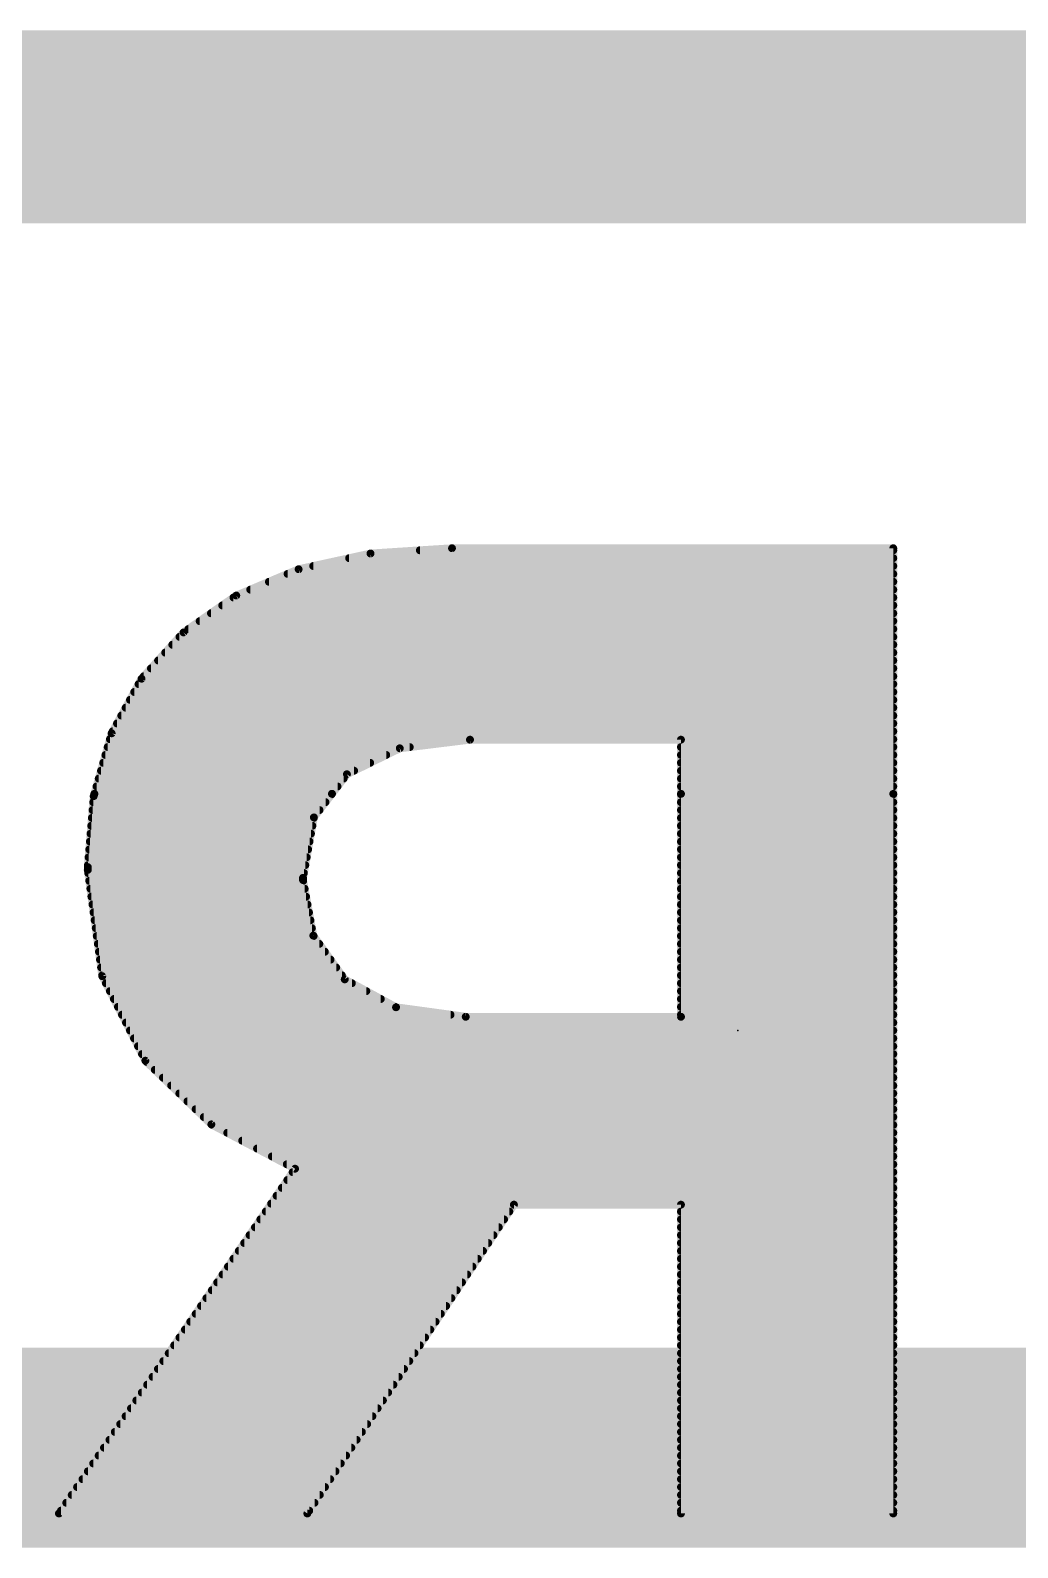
# Model space of a CAD drawing. Extents: x -15.2 to 71.4, y -14.5 to 36.9.
# Drawn here: x 25.771 to 27.025, y 19.663 to 21.59 of the extents above; entities that cross this region are included whole.
import ezdxf

# ---------------------------------------------------------------- set-up
doc = ezdxf.new("R2010")
doc.units = 0
for name, color, linetype in [('21', 41, 'CONTINUOUS'), ('22', 40, 'CONTINUOUS'), ('24', 53, 'CONTINUOUS')]:
    doc.layers.add(name, color=color, linetype=linetype)

msp = doc.modelspace()

# ---------------------------------------------------------------- linework, layer by layer
at = {"layer": '21', "const_width": 0.254}
msp.add_lwpolyline([(27.305, 19.79), (24.94, 19.79)], dxfattribs=at)
at = {"layer": '22', "const_width": 0.01}
for points in [[(24.1408, 21.5855), (31.242, 21.5855)], [(22.098, 21.58), (31.242, 21.58)], [(22.098, 21.57), (31.242, 21.57)], [(22.098, 21.56), (31.242, 21.56)], [(22.098, 21.55), (31.242, 21.55)], [(22.098, 21.54), (31.242, 21.54)], [(22.098, 21.53), (31.242, 21.53)], [(22.098, 21.52), (31.242, 21.52)], [(22.098, 21.51), (31.242, 21.51)], [(22.098, 21.5), (31.242, 21.5)], [(22.098, 21.49), (31.242, 21.49)], [(22.098, 21.48), (31.242, 21.48)], [(22.098, 21.47), (31.242, 21.47)], [(22.098, 21.46), (31.242, 21.46)], [(22.098, 21.45), (31.242, 21.45)], [(22.098, 21.44), (31.242, 21.44)], [(22.098, 21.43), (31.242, 21.43)], [(22.098, 21.42), (31.242, 21.42)], [(22.098, 21.41), (31.242, 21.41)], [(22.098, 21.4), (31.242, 21.4)], [(22.098, 21.39), (31.242, 21.39)], [(22.098, 21.38), (31.242, 21.38)], [(22.098, 21.37), (31.242, 21.37)], [(22.098, 21.36), (31.242, 21.36)], [(31.007, 21.3505), (24.1408, 21.3505)], [(26.2035, 20.9259), (26.307, 20.9326)], [(26.2661, 20.93), (26.8675, 20.93)], [(26.307, 20.9326), (26.8675, 20.9326)], [(26.8675, 20.9326), (26.8675, 20.6206)], [(26.1121, 20.9059), (26.2035, 20.9259)], [(26.1307, 20.91), (26.8675, 20.91)], [(26.1763, 20.92), (26.8675, 20.92)], [(26.033, 20.8725), (26.1121, 20.9059)], [(26.0744, 20.89), (26.8675, 20.89)], [(26.0981, 20.9), (26.8675, 20.9)], [(25.9659, 20.8257), (26.033, 20.8725)], [(26.0294, 20.87), (26.8675, 20.87)], [(26.0507, 20.88), (26.8675, 20.88)], [(26.0151, 20.86), (26.8675, 20.86)], [(25.9864, 20.84), (26.8675, 20.84)], [(26.0008, 20.85), (26.8675, 20.85)], [(25.9126, 20.7668), (25.9659, 20.8257)], [(25.9608, 20.82), (26.8675, 20.82)], [(25.9721, 20.83), (26.8675, 20.83)], [(25.9426, 20.8), (26.8675, 20.8)], [(25.9517, 20.81), (26.8675, 20.81)], [(25.9245, 20.78), (26.8675, 20.78)], [(25.9336, 20.79), (26.8675, 20.79)], [(25.8746, 20.6975), (25.9126, 20.7668)], [(25.9088, 20.76), (26.8675, 20.76)], [(25.9154, 20.77), (26.8675, 20.77)], [(25.8979, 20.74), (26.8675, 20.74)], [(25.9033, 20.75), (26.8675, 20.75)], [(25.8869, 20.72), (26.8675, 20.72)], [(25.8924, 20.73), (26.8675, 20.73)], [(25.8527, 20.6206), (25.8746, 20.6975)], [(25.8759, 20.7), (26.8675, 20.7)], [(25.8814, 20.71), (26.8675, 20.71)], [(25.8696, 20.68), (26.2533, 20.68)], [(25.8724, 20.69), (26.8675, 20.69)], [(26.2406, 20.6784), (26.1735, 20.6455)], [(26.3298, 20.6894), (26.2406, 20.6784)], [(26.5978, 20.6894), (26.3298, 20.6894)], [(26.5978, 20.6206), (26.5978, 20.6894)], [(26.5978, 20.68), (26.8675, 20.68)], [(25.8639, 20.66), (26.203, 20.66)], [(25.8667, 20.67), (26.2234, 20.67)], [(26.5978, 20.67), (26.8675, 20.67)], [(26.5978, 20.66), (26.8675, 20.66)], [(25.8582, 20.64), (26.1693, 20.64)], [(25.8611, 20.65), (26.1826, 20.65)], [(26.1735, 20.6455), (26.1545, 20.6206)], [(26.5978, 20.65), (26.8675, 20.65)], [(26.5978, 20.64), (26.8675, 20.64)], [(25.8518, 20.6177), (25.8527, 20.6206)], [(25.8525, 20.62), (26.154, 20.62)], [(25.8527, 20.6206), (26.1545, 20.6206)], [(26.1545, 20.6206), (25.8527, 20.6206)], [(25.8554, 20.63), (26.1616, 20.63)], [(26.1545, 20.6206), (26.1315, 20.5907)], [(26.5978, 20.63), (26.8675, 20.63)], [(26.5978, 20.3374), (26.5978, 20.6206)], [(26.5978, 20.6206), (26.8675, 20.6206)], [(26.8675, 20.6206), (26.5978, 20.6206)], [(26.5978, 20.62), (26.8675, 20.62)], [(26.8675, 20.6206), (26.8675, 19.7064)], [(25.8443, 20.5276), (25.8518, 20.6177)], [(25.8503, 20.6), (26.1387, 20.6)], [(25.8512, 20.61), (26.1463, 20.61)], [(26.5978, 20.61), (26.8675, 20.61)], [(26.5978, 20.6), (26.8675, 20.6)], [(25.8495, 20.59), (26.1314, 20.59)], [(26.1315, 20.5907), (26.1177, 20.5139)], [(26.5978, 20.59), (26.8675, 20.59)], [(25.8478, 20.57), (26.1278, 20.57)], [(25.8487, 20.58), (26.1296, 20.58)], [(26.5978, 20.58), (26.8675, 20.58)], [(26.5978, 20.57), (26.8675, 20.57)], [(25.8462, 20.55), (26.1242, 20.55)], [(25.847, 20.56), (26.126, 20.56)], [(26.5978, 20.56), (26.8675, 20.56)], [(26.5978, 20.55), (26.8675, 20.55)], [(25.8443, 20.5239), (25.8443, 20.5276)], [(25.8627, 20.389), (25.8443, 20.5239)], [(25.8445, 20.53), (26.1206, 20.53)], [(25.8453, 20.54), (26.1224, 20.54)], [(26.5978, 20.54), (26.8675, 20.54)], [(26.5978, 20.53), (26.8675, 20.53)], [(25.8448, 20.52), (26.1188, 20.52)], [(25.8462, 20.51), (26.1179, 20.51)], [(26.1177, 20.5139), (26.1177, 20.5111)], [(26.1177, 20.5111), (26.1308, 20.4405)], [(26.5978, 20.52), (26.8675, 20.52)], [(26.5978, 20.51), (26.8675, 20.51)], [(25.8476, 20.5), (26.1198, 20.5)], [(25.8489, 20.49), (26.1216, 20.49)], [(26.5978, 20.5), (26.8675, 20.5)], [(26.5978, 20.49), (26.8675, 20.49)], [(25.8503, 20.48), (26.1235, 20.48)], [(25.8516, 20.47), (26.1253, 20.47)], [(26.5978, 20.48), (26.8675, 20.48)], [(26.5978, 20.47), (26.8675, 20.47)], [(25.853, 20.46), (26.1272, 20.46)], [(25.8544, 20.45), (26.129, 20.45)], [(26.5978, 20.46), (26.8675, 20.46)], [(26.5978, 20.45), (26.8675, 20.45)], [(25.8557, 20.44), (26.1312, 20.44)], [(25.8571, 20.43), (26.1384, 20.43)], [(26.1308, 20.4405), (26.1707, 20.3849)], [(26.5978, 20.44), (26.8675, 20.44)], [(26.5978, 20.43), (26.8675, 20.43)], [(25.8585, 20.42), (26.1455, 20.42)], [(25.8598, 20.41), (26.1527, 20.41)], [(26.5978, 20.42), (26.8675, 20.42)], [(26.5978, 20.41), (26.8675, 20.41)], [(25.8612, 20.4), (26.1599, 20.4)], [(25.8626, 20.39), (26.1671, 20.39)], [(25.9175, 20.2816), (25.8627, 20.389)], [(26.5978, 20.4), (26.8675, 20.4)], [(26.5978, 20.39), (26.8675, 20.39)], [(25.8673, 20.38), (26.1798, 20.38)], [(25.8724, 20.37), (26.1981, 20.37)], [(26.1707, 20.3849), (26.2359, 20.3495)], [(26.5978, 20.38), (26.8675, 20.38)], [(26.5978, 20.37), (26.8675, 20.37)], [(25.8775, 20.36), (26.2165, 20.36)], [(25.8826, 20.35), (26.2349, 20.35)], [(26.2359, 20.3495), (26.3244, 20.3374)], [(26.5978, 20.36), (26.8675, 20.36)], [(26.5978, 20.35), (26.8675, 20.35)], [(25.8877, 20.34), (26.3051, 20.34)], [(26.3244, 20.3374), (26.5978, 20.3374)], [(26.5978, 20.34), (26.8675, 20.34)], [(25.8928, 20.33), (26.8675, 20.33)], [(25.8979, 20.32), (26.8675, 20.32)], [(25.903, 20.31), (26.8675, 20.31)], [(25.9081, 20.3), (26.8675, 20.3)], [(25.9132, 20.29), (26.8675, 20.29)], [(26.0013, 20.2007), (25.9175, 20.2816)], [(25.9191, 20.28), (26.8675, 20.28)], [(25.9295, 20.27), (26.8675, 20.27)], [(25.9398, 20.26), (26.8675, 20.26)], [(25.9502, 20.25), (26.8675, 20.25)], [(25.9606, 20.24), (26.8675, 20.24)], [(25.9709, 20.23), (26.8675, 20.23)], [(25.9813, 20.22), (26.8675, 20.22)], [(25.9917, 20.21), (26.8675, 20.21)], [(26.1076, 20.1444), (26.0013, 20.2007)], [(26.0026, 20.2), (26.8675, 20.2)], [(26.0215, 20.19), (26.8675, 20.19)], [(26.0404, 20.18), (26.8675, 20.18)], [(26.0593, 20.17), (26.8675, 20.17)], [(26.0782, 20.16), (26.8675, 20.16)], [(25.8077, 19.7064), (26.1076, 20.1444)], [(26.0971, 20.15), (26.8675, 20.15)], [(26.1046, 20.14), (26.8675, 20.14)], [(26.0909, 20.12), (26.8675, 20.12)], [(26.0978, 20.13), (26.8675, 20.13)], [(26.0772, 20.1), (26.8675, 20.1)], [(26.0841, 20.11), (26.8675, 20.11)], [(26.0635, 20.08), (26.3731, 20.08)], [(26.0704, 20.09), (26.3798, 20.09)], [(26.3856, 20.0987), (26.1232, 19.7064)], [(26.5978, 20.0987), (26.3856, 20.0987)], [(26.5978, 19.7064), (26.5978, 20.0987)], [(26.5978, 20.09), (26.8675, 20.09)], [(26.5978, 20.08), (26.8675, 20.08)], [(26.0567, 20.07), (26.3664, 20.07)], [(26.5978, 20.07), (26.8675, 20.07)], [(26.043, 20.05), (26.353, 20.05)], [(26.0498, 20.06), (26.3597, 20.06)], [(26.5978, 20.06), (26.8675, 20.06)], [(26.5978, 20.05), (26.8675, 20.05)], [(26.0293, 20.03), (26.3397, 20.03)], [(26.0361, 20.04), (26.3463, 20.04)], [(26.5978, 20.04), (26.8675, 20.04)], [(26.5978, 20.03), (26.8675, 20.03)], [(26.0156, 20.01), (26.3263, 20.01)], [(26.0224, 20.02), (26.333, 20.02)], [(26.5978, 20.02), (26.8675, 20.02)], [(26.5978, 20.01), (26.8675, 20.01)], [(26.0019, 19.99), (26.3129, 19.99)], [(26.0087, 20), (26.3196, 20)], [(26.5978, 20), (26.8675, 20)], [(26.5978, 19.99), (26.8675, 19.99)], [(25.9882, 19.97), (26.2995, 19.97)], [(25.995, 19.98), (26.3062, 19.98)], [(26.5978, 19.98), (26.8675, 19.98)], [(26.5978, 19.97), (26.8675, 19.97)], [(25.9745, 19.95), (26.2861, 19.95)], [(25.9814, 19.96), (26.2928, 19.96)], [(26.5978, 19.96), (26.8675, 19.96)], [(26.5978, 19.95), (26.8675, 19.95)], [(25.9608, 19.93), (26.2728, 19.93)], [(25.9677, 19.94), (26.2794, 19.94)], [(26.5978, 19.94), (26.8675, 19.94)], [(26.5978, 19.93), (26.8675, 19.93)], [(25.9471, 19.91), (26.2594, 19.91)], [(25.954, 19.92), (26.2661, 19.92)], [(26.5978, 19.92), (26.8675, 19.92)], [(26.5978, 19.91), (26.8675, 19.91)], [(25.9334, 19.89), (26.246, 19.89)], [(25.9403, 19.9), (26.2527, 19.9)], [(26.5978, 19.9), (26.8675, 19.9)], [(26.5978, 19.89), (26.8675, 19.89)], [(25.9197, 19.87), (26.2326, 19.87)], [(25.9266, 19.88), (26.2393, 19.88)], [(26.5978, 19.88), (26.8675, 19.88)], [(26.5978, 19.87), (26.8675, 19.87)], [(25.906, 19.85), (26.2192, 19.85)], [(25.9129, 19.86), (26.2259, 19.86)], [(26.5978, 19.86), (26.8675, 19.86)], [(26.5978, 19.85), (26.8675, 19.85)], [(25.8923, 19.83), (26.2059, 19.83)], [(25.8992, 19.84), (26.2125, 19.84)], [(26.5978, 19.84), (26.8675, 19.84)], [(26.5978, 19.83), (26.8675, 19.83)], [(25.8786, 19.81), (26.1925, 19.81)], [(25.8855, 19.82), (26.1992, 19.82)], [(26.5978, 19.82), (26.8675, 19.82)], [(26.5978, 19.81), (26.8675, 19.81)], [(25.8718, 19.8), (26.1858, 19.8)], [(26.5978, 19.8), (26.8675, 19.8)], [(25.8581, 19.78), (26.1724, 19.78)], [(25.8649, 19.79), (26.1791, 19.79)], [(26.5978, 19.79), (26.8675, 19.79)], [(26.5978, 19.78), (26.8675, 19.78)], [(25.8444, 19.76), (26.159, 19.76)], [(25.8512, 19.77), (26.1657, 19.77)], [(26.5978, 19.77), (26.8675, 19.77)], [(26.5978, 19.76), (26.8675, 19.76)], [(25.8307, 19.74), (26.1456, 19.74)], [(25.8376, 19.75), (26.1523, 19.75)], [(26.5978, 19.75), (26.8675, 19.75)], [(26.5978, 19.74), (26.8675, 19.74)], [(25.817, 19.72), (26.1323, 19.72)], [(25.8239, 19.73), (26.139, 19.73)], [(26.5978, 19.73), (26.8675, 19.73)], [(26.5978, 19.72), (26.8675, 19.72)], [(26.1232, 19.7064), (25.8077, 19.7064)], [(25.8102, 19.71), (26.1256, 19.71)], [(26.5978, 19.71), (26.8675, 19.71)], [(26.8675, 19.7064), (26.5978, 19.7064)]]:
    msp.add_lwpolyline(points, dxfattribs=at)
at = {"layer": '22', "const_width": 0.005}
for points in [[(26.2661, 20.9325, 1), (26.2661, 20.9275)], [(26.307, 20.9351, 1), (26.307, 20.9301)], [(26.3071, 20.9302, 1), (26.3068, 20.9351)], [(26.87, 20.9326, 1), (26.865, 20.9326)], [(26.8675, 20.9301, 1), (26.8675, 20.9351)], [(26.8675, 20.9275, 1), (26.8675, 20.9325)], [(26.1307, 20.9125, 1), (26.1307, 20.9075)], [(26.1763, 20.9225, 1), (26.1763, 20.9175)], [(26.2033, 20.9284, 1), (26.2036, 20.9234)], [(26.204, 20.9235, 1), (26.2029, 20.9284)], [(26.8675, 20.9175, 1), (26.8675, 20.9225)], [(26.8675, 20.9075, 1), (26.8675, 20.9125)], [(26.0744, 20.8925, 1), (26.0744, 20.8875)], [(26.0981, 20.9025, 1), (26.0981, 20.8975)], [(26.1116, 20.9084, 1), (26.1127, 20.9035)], [(26.1131, 20.9036, 1), (26.1111, 20.9082)], [(26.8675, 20.8975, 1), (26.8675, 20.9025)], [(26.8675, 20.8875, 1), (26.8675, 20.8925)], [(26.0294, 20.8725, 1), (26.0294, 20.8675)], [(26.032, 20.8748, 1), (26.0339, 20.8702)], [(26.0344, 20.8705, 1), (26.0315, 20.8745)], [(26.0507, 20.8825, 1), (26.0507, 20.8775)], [(26.8675, 20.8775, 1), (26.8675, 20.8825)], [(26.8675, 20.8675, 1), (26.8675, 20.8725)], [(26.0151, 20.8625, 1), (26.0151, 20.8575)], [(26.8675, 20.8575, 1), (26.8675, 20.8625)], [(25.9864, 20.8425, 1), (25.9864, 20.8375)], [(26.0008, 20.8525, 1), (26.0008, 20.8475)], [(26.8675, 20.8475, 1), (26.8675, 20.8525)], [(26.8675, 20.8375, 1), (26.8675, 20.8425)], [(25.9608, 20.8225, 1), (25.9608, 20.8175)], [(25.9645, 20.8277, 1), (25.9673, 20.8236)], [(25.9678, 20.824, 1), (25.9641, 20.8273)], [(25.9721, 20.8325, 1), (25.9721, 20.8275)], [(26.8675, 20.8275, 1), (26.8675, 20.8325)], [(26.8675, 20.8175, 1), (26.8675, 20.8225)], [(25.9426, 20.8025, 1), (25.9426, 20.7975)], [(25.9517, 20.8125, 1), (25.9517, 20.8075)], [(26.8675, 20.8075, 1), (26.8675, 20.8125)], [(26.8675, 20.7975, 1), (26.8675, 20.8025)], [(25.9245, 20.7825, 1), (25.9245, 20.7775)], [(25.9336, 20.7925, 1), (25.9336, 20.7875)], [(26.8675, 20.7875, 1), (26.8675, 20.7925)], [(26.8675, 20.7775, 1), (26.8675, 20.7825)], [(25.9088, 20.7625, 1), (25.9088, 20.7575)], [(25.9107, 20.7685, 1), (25.9144, 20.7652)], [(25.9148, 20.7656, 1), (25.9104, 20.768)], [(25.9154, 20.7725, 1), (25.9154, 20.7675)], [(26.8675, 20.7675, 1), (26.8675, 20.7725)], [(26.8675, 20.7575, 1), (26.8675, 20.7625)], [(25.8979, 20.7425, 1), (25.8979, 20.7375)], [(25.9033, 20.7525, 1), (25.9033, 20.7475)], [(26.8675, 20.7475, 1), (26.8675, 20.7525)], [(26.8675, 20.7375, 1), (26.8675, 20.7425)], [(25.8869, 20.7225, 1), (25.8869, 20.7175)], [(25.8924, 20.7325, 1), (25.8924, 20.7275)], [(26.8675, 20.7275, 1), (26.8675, 20.7325)], [(26.8675, 20.7175, 1), (26.8675, 20.7225)], [(25.877, 20.6969, 1), (25.8722, 20.6982)], [(25.8759, 20.7025, 1), (25.8759, 20.6975)], [(25.8814, 20.7125, 1), (25.8814, 20.7075)], [(26.8675, 20.7075, 1), (26.8675, 20.7125)], [(26.8675, 20.6975, 1), (26.8675, 20.7025)], [(25.8696, 20.6825, 1), (25.8696, 20.6775)], [(25.8724, 20.6925, 1), (25.8724, 20.6875)], [(25.8724, 20.6987, 1), (25.8768, 20.6963)], [(26.2403, 20.6809, 1), (26.2409, 20.676)], [(26.2417, 20.6762, 1), (26.2395, 20.6807)], [(26.2533, 20.6775, 1), (26.2533, 20.6825)], [(26.3298, 20.6919, 1), (26.3298, 20.6869)], [(26.3301, 20.6869, 1), (26.3295, 20.6919)], [(26.6003, 20.6894, 1), (26.5953, 20.6894)], [(26.5978, 20.6825, 1), (26.5978, 20.6775)], [(26.5978, 20.6869, 1), (26.5978, 20.6919)], [(26.8675, 20.6875, 1), (26.8675, 20.6925)], [(26.8675, 20.6775, 1), (26.8675, 20.6825)], [(25.8639, 20.6625, 1), (25.8639, 20.6575)], [(25.8667, 20.6725, 1), (25.8667, 20.6675)], [(26.203, 20.6575, 1), (26.203, 20.6625)], [(26.2234, 20.6675, 1), (26.2234, 20.6725)], [(26.5978, 20.6725, 1), (26.5978, 20.6675)], [(26.5978, 20.6625, 1), (26.5978, 20.6575)], [(26.8675, 20.6675, 1), (26.8675, 20.6725)], [(26.8675, 20.6575, 1), (26.8675, 20.6625)], [(25.8582, 20.6425, 1), (25.8582, 20.6375)], [(25.8611, 20.6525, 1), (25.8611, 20.6475)], [(26.1693, 20.6375, 1), (26.1693, 20.6425)], [(26.1724, 20.6478, 1), (26.1746, 20.6433)], [(26.1755, 20.644, 1), (26.1715, 20.647)], [(26.1826, 20.6475, 1), (26.1826, 20.6525)], [(26.5978, 20.6525, 1), (26.5978, 20.6475)], [(26.5978, 20.6425, 1), (26.5978, 20.6375)], [(26.8675, 20.6475, 1), (26.8675, 20.6525)], [(26.8675, 20.6375, 1), (26.8675, 20.6425)], [(25.8525, 20.6225, 1), (25.8525, 20.6175)], [(25.8527, 20.6231, 1), (25.8527, 20.6181)], [(25.8527, 20.6231, 1), (25.8527, 20.6181)], [(25.8551, 20.6199, 1), (25.8503, 20.6214)], [(25.8554, 20.6325, 1), (25.8554, 20.6275)], [(26.1525, 20.6222, 1), (26.1565, 20.6191)], [(26.1565, 20.6191, 1), (26.1525, 20.6222)], [(26.154, 20.6175, 1), (26.154, 20.6225)], [(26.1545, 20.6181, 1), (26.1545, 20.6231)], [(26.1545, 20.6181, 1), (26.1545, 20.6231)], [(26.1616, 20.6275, 1), (26.1616, 20.6325)], [(26.5978, 20.6325, 1), (26.5978, 20.6275)], [(26.6003, 20.6206, 1), (26.5953, 20.6206)], [(26.5978, 20.6231, 1), (26.5978, 20.6181)], [(26.5978, 20.6231, 1), (26.5978, 20.6181)], [(26.5978, 20.6225, 1), (26.5978, 20.6175)], [(26.87, 20.6206, 1), (26.865, 20.6206)], [(26.8675, 20.6275, 1), (26.8675, 20.6325)], [(26.8675, 20.6181, 1), (26.8675, 20.6231)], [(26.8675, 20.6181, 1), (26.8675, 20.6231)], [(26.8675, 20.6175, 1), (26.8675, 20.6225)], [(25.8503, 20.6025, 1), (25.8503, 20.5975)], [(25.8512, 20.6125, 1), (25.8512, 20.6075)], [(25.8543, 20.6175, 1), (25.8493, 20.6179)], [(25.8494, 20.6184, 1), (25.8542, 20.6169)], [(25.8503, 20.6213, 1), (25.8551, 20.62)], [(26.1387, 20.5975, 1), (26.1387, 20.6025)], [(26.1463, 20.6075, 1), (26.1463, 20.6125)], [(26.5953, 20.6206, 1), (26.6003, 20.6206)], [(26.5978, 20.6125, 1), (26.5978, 20.6075)], [(26.5978, 20.6025, 1), (26.5978, 20.5975)], [(26.865, 20.6206, 1), (26.87, 20.6206)], [(26.8675, 20.6075, 1), (26.8675, 20.6125)], [(26.8675, 20.5975, 1), (26.8675, 20.6025)], [(25.8495, 20.5925, 1), (25.8495, 20.5875)], [(26.1295, 20.5922, 1), (26.1335, 20.5891)], [(26.134, 20.5902, 1), (26.1291, 20.5911)], [(26.1314, 20.5875, 1), (26.1314, 20.5925)], [(26.5978, 20.5925, 1), (26.5978, 20.5875)], [(26.8675, 20.5875, 1), (26.8675, 20.5925)], [(25.8478, 20.5725, 1), (25.8478, 20.5675)], [(25.8487, 20.5825, 1), (25.8487, 20.5775)], [(26.1278, 20.5675, 1), (26.1278, 20.5725)], [(26.1296, 20.5775, 1), (26.1296, 20.5825)], [(26.5978, 20.5825, 1), (26.5978, 20.5775)], [(26.5978, 20.5725, 1), (26.5978, 20.5675)], [(26.8675, 20.5775, 1), (26.8675, 20.5825)], [(26.8675, 20.5675, 1), (26.8675, 20.5725)], [(25.8462, 20.5525, 1), (25.8462, 20.5475)], [(25.847, 20.5625, 1), (25.847, 20.5575)], [(26.1242, 20.5475, 1), (26.1242, 20.5525)], [(26.126, 20.5575, 1), (26.126, 20.5625)], [(26.5978, 20.5625, 1), (26.5978, 20.5575)], [(26.5978, 20.5525, 1), (26.5978, 20.5475)], [(26.8675, 20.5575, 1), (26.8675, 20.5625)], [(26.8675, 20.5475, 1), (26.8675, 20.5525)], [(25.8468, 20.5276, 1), (25.8418, 20.5276)], [(25.8418, 20.5278, 1), (25.8468, 20.5274)], [(25.8468, 20.5243, 1), (25.8418, 20.5236)], [(25.8445, 20.5325, 1), (25.8445, 20.5275)], [(25.8453, 20.5425, 1), (25.8453, 20.5375)], [(26.1206, 20.5275, 1), (26.1206, 20.5325)], [(26.1224, 20.5375, 1), (26.1224, 20.5425)], [(26.5978, 20.5425, 1), (26.5978, 20.5375)], [(26.5978, 20.5325, 1), (26.5978, 20.5275)], [(26.8675, 20.5375, 1), (26.8675, 20.5425)], [(26.8675, 20.5275, 1), (26.8675, 20.5325)], [(25.8418, 20.5239, 1), (25.8468, 20.5239)], [(25.8448, 20.5225, 1), (25.8448, 20.5175)], [(25.8462, 20.5125, 1), (25.8462, 20.5075)], [(26.1202, 20.5139, 1), (26.1152, 20.5139)], [(26.1152, 20.5143, 1), (26.1202, 20.5134)], [(26.1202, 20.5116, 1), (26.1152, 20.5107)], [(26.1152, 20.5111, 1), (26.1202, 20.5111)], [(26.1179, 20.5075, 1), (26.1179, 20.5125)], [(26.1188, 20.5175, 1), (26.1188, 20.5225)], [(26.5978, 20.5225, 1), (26.5978, 20.5175)], [(26.5978, 20.5125, 1), (26.5978, 20.5075)], [(26.8675, 20.5175, 1), (26.8675, 20.5225)], [(26.8675, 20.5075, 1), (26.8675, 20.5125)], [(25.8476, 20.5025, 1), (25.8476, 20.4975)], [(25.8489, 20.4925, 1), (25.8489, 20.4875)], [(26.1198, 20.4975, 1), (26.1198, 20.5025)], [(26.1216, 20.4875, 1), (26.1216, 20.4925)], [(26.5978, 20.5025, 1), (26.5978, 20.4975)], [(26.5978, 20.4925, 1), (26.5978, 20.4875)], [(26.8675, 20.4975, 1), (26.8675, 20.5025)], [(26.8675, 20.4875, 1), (26.8675, 20.4925)], [(25.8503, 20.4825, 1), (25.8503, 20.4775)], [(25.8516, 20.4725, 1), (25.8516, 20.4675)], [(26.1235, 20.4775, 1), (26.1235, 20.4825)], [(26.1253, 20.4675, 1), (26.1253, 20.4725)], [(26.5978, 20.4825, 1), (26.5978, 20.4775)], [(26.5978, 20.4725, 1), (26.5978, 20.4675)], [(26.8675, 20.4775, 1), (26.8675, 20.4825)], [(26.8675, 20.4675, 1), (26.8675, 20.4725)], [(25.853, 20.4625, 1), (25.853, 20.4575)], [(25.8544, 20.4525, 1), (25.8544, 20.4475)], [(26.1272, 20.4575, 1), (26.1272, 20.4625)], [(26.129, 20.4475, 1), (26.129, 20.4525)], [(26.5978, 20.4625, 1), (26.5978, 20.4575)], [(26.5978, 20.4525, 1), (26.5978, 20.4475)], [(26.8675, 20.4575, 1), (26.8675, 20.4625)], [(26.8675, 20.4475, 1), (26.8675, 20.4525)], [(25.8557, 20.4425, 1), (25.8557, 20.4375)], [(25.8571, 20.4325, 1), (25.8571, 20.4275)], [(26.1328, 20.442, 1), (26.1288, 20.439)], [(26.1284, 20.44, 1), (26.1333, 20.441)], [(26.1312, 20.4375, 1), (26.1312, 20.4425)], [(26.1384, 20.4275, 1), (26.1384, 20.4325)], [(26.5978, 20.4425, 1), (26.5978, 20.4375)], [(26.5978, 20.4325, 1), (26.5978, 20.4275)], [(26.8675, 20.4375, 1), (26.8675, 20.4425)], [(26.8675, 20.4275, 1), (26.8675, 20.4325)], [(25.8585, 20.4225, 1), (25.8585, 20.4175)], [(25.8598, 20.4125, 1), (25.8598, 20.4075)], [(26.1455, 20.4175, 1), (26.1455, 20.4225)], [(26.1527, 20.4075, 1), (26.1527, 20.4125)], [(26.5978, 20.4225, 1), (26.5978, 20.4175)], [(26.5978, 20.4125, 1), (26.5978, 20.4075)], [(26.8675, 20.4175, 1), (26.8675, 20.4225)], [(26.8675, 20.4075, 1), (26.8675, 20.4125)], [(25.8612, 20.4025, 1), (25.8612, 20.3975)], [(25.8626, 20.3925, 1), (25.8626, 20.3875)], [(25.8649, 20.3901, 1), (25.8605, 20.3879)], [(26.1599, 20.3975, 1), (26.1599, 20.4025)], [(26.1671, 20.3875, 1), (26.1671, 20.3925)], [(26.5978, 20.4025, 1), (26.5978, 20.3975)], [(26.5978, 20.3925, 1), (26.5978, 20.3875)], [(26.8675, 20.3975, 1), (26.8675, 20.4025)], [(26.8675, 20.3875, 1), (26.8675, 20.3925)], [(25.8602, 20.3886, 1), (25.8652, 20.3893)], [(25.8673, 20.3825, 1), (25.8673, 20.3775)], [(25.8724, 20.3725, 1), (25.8724, 20.3675)], [(26.1719, 20.3871, 1), (26.1695, 20.3827)], [(26.1687, 20.3835, 1), (26.1728, 20.3864)], [(26.1798, 20.3775, 1), (26.1798, 20.3825)], [(26.1981, 20.3675, 1), (26.1981, 20.3725)], [(26.5978, 20.3825, 1), (26.5978, 20.3775)], [(26.5978, 20.3725, 1), (26.5978, 20.3675)], [(26.8675, 20.3775, 1), (26.8675, 20.3825)], [(26.8675, 20.3675, 1), (26.8675, 20.3725)], [(25.8775, 20.3625, 1), (25.8775, 20.3575)], [(25.8826, 20.3525, 1), (25.8826, 20.3475)], [(26.2165, 20.3575, 1), (26.2165, 20.3625)], [(26.2362, 20.3519, 1), (26.2355, 20.347)], [(26.2349, 20.3475, 1), (26.2349, 20.3525)], [(26.5978, 20.3625, 1), (26.5978, 20.3575)], [(26.5978, 20.3525, 1), (26.5978, 20.3475)], [(26.8675, 20.3575, 1), (26.8675, 20.3625)], [(26.8675, 20.3475, 1), (26.8675, 20.3525)], [(25.8877, 20.3425, 1), (25.8877, 20.3375)], [(26.2347, 20.3473, 1), (26.2371, 20.3517)], [(26.3051, 20.3375, 1), (26.3051, 20.3425)], [(26.3244, 20.3399, 1), (26.3244, 20.3349)], [(26.324, 20.3349, 1), (26.3247, 20.3399)], [(26.5978, 20.3425, 1), (26.5978, 20.3375)], [(26.5953, 20.3374, 1), (26.6003, 20.3374)], [(26.5978, 20.3349, 1), (26.5978, 20.3399)], [(26.8675, 20.3375, 1), (26.8675, 20.3425)], [(25.8928, 20.3325, 1), (25.8928, 20.3275)], [(25.8979, 20.3225, 1), (25.8979, 20.3175)], [(26.8675, 20.3275, 1), (26.8675, 20.3325)], [(26.8675, 20.3175, 1), (26.8675, 20.3225)], [(25.903, 20.3125, 1), (25.903, 20.3075)], [(25.9081, 20.3025, 1), (25.9081, 20.2975)], [(26.8675, 20.3075, 1), (26.8675, 20.3125)], [(26.8675, 20.2975, 1), (26.8675, 20.3025)], [(25.9132, 20.2925, 1), (25.9132, 20.2875)], [(25.9192, 20.2834, 1), (25.9157, 20.2798)], [(25.9152, 20.2805, 1), (25.9197, 20.2827)], [(25.9191, 20.2825, 1), (25.9191, 20.2775)], [(26.8675, 20.2875, 1), (26.8675, 20.2925)], [(26.8675, 20.2775, 1), (26.8675, 20.2825)], [(25.9295, 20.2725, 1), (25.9295, 20.2675)], [(25.9398, 20.2625, 1), (25.9398, 20.2575)], [(26.8675, 20.2675, 1), (26.8675, 20.2725)], [(26.8675, 20.2575, 1), (26.8675, 20.2625)], [(25.9502, 20.2525, 1), (25.9502, 20.2475)], [(25.9606, 20.2425, 1), (25.9606, 20.2375)], [(26.8675, 20.2475, 1), (26.8675, 20.2525)], [(26.8675, 20.2375, 1), (26.8675, 20.2425)], [(25.9709, 20.2325, 1), (25.9709, 20.2275)], [(25.9813, 20.2225, 1), (25.9813, 20.2175)], [(26.8675, 20.2275, 1), (26.8675, 20.2325)], [(26.8675, 20.2175, 1), (26.8675, 20.2225)], [(25.9917, 20.2125, 1), (25.9917, 20.2075)], [(26.0024, 20.2029, 1), (26.0001, 20.1985)], [(25.9995, 20.1989, 1), (26.003, 20.2025)], [(26.0026, 20.2025, 1), (26.0026, 20.1975)], [(26.8675, 20.2075, 1), (26.8675, 20.2125)], [(26.8675, 20.1975, 1), (26.8675, 20.2025)], [(26.0215, 20.1925, 1), (26.0215, 20.1875)], [(26.0404, 20.1825, 1), (26.0404, 20.1775)], [(26.8675, 20.1875, 1), (26.8675, 20.1925)], [(26.8675, 20.1775, 1), (26.8675, 20.1825)], [(26.0593, 20.1725, 1), (26.0593, 20.1675)], [(26.0782, 20.1625, 1), (26.0782, 20.1575)], [(26.8675, 20.1675, 1), (26.8675, 20.1725)], [(26.8675, 20.1575, 1), (26.8675, 20.1625)], [(26.0971, 20.1525, 1), (26.0971, 20.1475)], [(26.1046, 20.1425, 1), (26.1046, 20.1375)], [(26.1097, 20.143, 1), (26.1056, 20.1458)], [(26.1065, 20.1422, 1), (26.1088, 20.1466)], [(26.8675, 20.1475, 1), (26.8675, 20.1525)], [(26.8675, 20.1375, 1), (26.8675, 20.1425)], [(26.0909, 20.1225, 1), (26.0909, 20.1175)], [(26.0978, 20.1325, 1), (26.0978, 20.1275)], [(26.8675, 20.1275, 1), (26.8675, 20.1325)], [(26.8675, 20.1175, 1), (26.8675, 20.1225)], [(26.0772, 20.1025, 1), (26.0772, 20.0975)], [(26.0841, 20.1125, 1), (26.0841, 20.1075)], [(26.8675, 20.1075, 1), (26.8675, 20.1125)], [(26.8675, 20.0975, 1), (26.8675, 20.1025)], [(26.0635, 20.0825, 1), (26.0635, 20.0775)], [(26.0704, 20.0925, 1), (26.0704, 20.0875)], [(26.3731, 20.0775, 1), (26.3731, 20.0825)], [(26.3798, 20.0875, 1), (26.3798, 20.0925)], [(26.3856, 20.1012, 1), (26.3856, 20.0962)], [(26.3877, 20.0973, 1), (26.3835, 20.1001)], [(26.6003, 20.0987, 1), (26.5953, 20.0987)], [(26.5978, 20.0925, 1), (26.5978, 20.0875)], [(26.5978, 20.0825, 1), (26.5978, 20.0775)], [(26.5978, 20.0962, 1), (26.5978, 20.1012)], [(26.8675, 20.0875, 1), (26.8675, 20.0925)], [(26.8675, 20.0775, 1), (26.8675, 20.0825)], [(26.0567, 20.0725, 1), (26.0567, 20.0675)], [(26.3664, 20.0675, 1), (26.3664, 20.0725)], [(26.5978, 20.0725, 1), (26.5978, 20.0675)], [(26.8675, 20.0675, 1), (26.8675, 20.0725)], [(26.043, 20.0525, 1), (26.043, 20.0475)], [(26.0498, 20.0625, 1), (26.0498, 20.0575)], [(26.353, 20.0475, 1), (26.353, 20.0525)], [(26.3597, 20.0575, 1), (26.3597, 20.0625)], [(26.5978, 20.0625, 1), (26.5978, 20.0575)], [(26.5978, 20.0525, 1), (26.5978, 20.0475)], [(26.8675, 20.0575, 1), (26.8675, 20.0625)], [(26.8675, 20.0475, 1), (26.8675, 20.0525)], [(26.0293, 20.0325, 1), (26.0293, 20.0275)], [(26.0361, 20.0425, 1), (26.0361, 20.0375)], [(26.3397, 20.0275, 1), (26.3397, 20.0325)], [(26.3463, 20.0375, 1), (26.3463, 20.0425)], [(26.5978, 20.0425, 1), (26.5978, 20.0375)], [(26.5978, 20.0325, 1), (26.5978, 20.0275)], [(26.8675, 20.0375, 1), (26.8675, 20.0425)], [(26.8675, 20.0275, 1), (26.8675, 20.0325)], [(26.0156, 20.0125, 1), (26.0156, 20.0075)], [(26.0224, 20.0225, 1), (26.0224, 20.0175)], [(26.3263, 20.0075, 1), (26.3263, 20.0125)], [(26.333, 20.0175, 1), (26.333, 20.0225)], [(26.5978, 20.0225, 1), (26.5978, 20.0175)], [(26.5978, 20.0125, 1), (26.5978, 20.0075)], [(26.8675, 20.0175, 1), (26.8675, 20.0225)], [(26.8675, 20.0075, 1), (26.8675, 20.0125)], [(26.0019, 19.9925, 1), (26.0019, 19.9875)], [(26.0087, 20.0025, 1), (26.0087, 19.9975)], [(26.3129, 19.9875, 1), (26.3129, 19.9925)], [(26.3196, 19.9975, 1), (26.3196, 20.0025)], [(26.5978, 20.0025, 1), (26.5978, 19.9975)], [(26.5978, 19.9925, 1), (26.5978, 19.9875)], [(26.8675, 19.9975, 1), (26.8675, 20.0025)], [(26.8675, 19.9875, 1), (26.8675, 19.9925)], [(25.9882, 19.9725, 1), (25.9882, 19.9675)], [(25.995, 19.9825, 1), (25.995, 19.9775)], [(26.2995, 19.9675, 1), (26.2995, 19.9725)], [(26.3062, 19.9775, 1), (26.3062, 19.9825)], [(26.5978, 19.9825, 1), (26.5978, 19.9775)], [(26.5978, 19.9725, 1), (26.5978, 19.9675)], [(26.8675, 19.9775, 1), (26.8675, 19.9825)], [(26.8675, 19.9675, 1), (26.8675, 19.9725)], [(25.9745, 19.9525, 1), (25.9745, 19.9475)], [(25.9814, 19.9625, 1), (25.9814, 19.9575)], [(26.2861, 19.9475, 1), (26.2861, 19.9525)], [(26.2928, 19.9575, 1), (26.2928, 19.9625)], [(26.5978, 19.9625, 1), (26.5978, 19.9575)], [(26.5978, 19.9525, 1), (26.5978, 19.9475)], [(26.8675, 19.9575, 1), (26.8675, 19.9625)], [(26.8675, 19.9475, 1), (26.8675, 19.9525)], [(25.9608, 19.9325, 1), (25.9608, 19.9275)], [(25.9677, 19.9425, 1), (25.9677, 19.9375)], [(26.2728, 19.9275, 1), (26.2728, 19.9325)], [(26.2794, 19.9375, 1), (26.2794, 19.9425)], [(26.5978, 19.9425, 1), (26.5978, 19.9375)], [(26.5978, 19.9325, 1), (26.5978, 19.9275)], [(26.8675, 19.9375, 1), (26.8675, 19.9425)], [(26.8675, 19.9275, 1), (26.8675, 19.9325)], [(25.9471, 19.9125, 1), (25.9471, 19.9075)], [(25.954, 19.9225, 1), (25.954, 19.9175)], [(26.2594, 19.9075, 1), (26.2594, 19.9125)], [(26.2661, 19.9175, 1), (26.2661, 19.9225)], [(26.5978, 19.9225, 1), (26.5978, 19.9175)], [(26.5978, 19.9125, 1), (26.5978, 19.9075)], [(26.8675, 19.9175, 1), (26.8675, 19.9225)], [(26.8675, 19.9075, 1), (26.8675, 19.9125)], [(25.9334, 19.8925, 1), (25.9334, 19.8875)], [(25.9403, 19.9025, 1), (25.9403, 19.8975)], [(26.246, 19.8875, 1), (26.246, 19.8925)], [(26.2527, 19.8975, 1), (26.2527, 19.9025)], [(26.5978, 19.9025, 1), (26.5978, 19.8975)], [(26.5978, 19.8925, 1), (26.5978, 19.8875)], [(26.8675, 19.8975, 1), (26.8675, 19.9025)], [(26.8675, 19.8875, 1), (26.8675, 19.8925)], [(25.9197, 19.8725, 1), (25.9197, 19.8675)], [(25.9266, 19.8825, 1), (25.9266, 19.8775)], [(26.2326, 19.8675, 1), (26.2326, 19.8725)], [(26.2393, 19.8775, 1), (26.2393, 19.8825)], [(26.5978, 19.8825, 1), (26.5978, 19.8775)], [(26.5978, 19.8725, 1), (26.5978, 19.8675)], [(26.8675, 19.8775, 1), (26.8675, 19.8825)], [(26.8675, 19.8675, 1), (26.8675, 19.8725)], [(25.906, 19.8525, 1), (25.906, 19.8475)], [(25.9129, 19.8625, 1), (25.9129, 19.8575)], [(26.2192, 19.8475, 1), (26.2192, 19.8525)], [(26.2259, 19.8575, 1), (26.2259, 19.8625)], [(26.5978, 19.8625, 1), (26.5978, 19.8575)], [(26.5978, 19.8525, 1), (26.5978, 19.8475)], [(26.8675, 19.8575, 1), (26.8675, 19.8625)], [(26.8675, 19.8475, 1), (26.8675, 19.8525)], [(25.8923, 19.8325, 1), (25.8923, 19.8275)], [(25.8992, 19.8425, 1), (25.8992, 19.8375)], [(26.2059, 19.8275, 1), (26.2059, 19.8325)], [(26.2125, 19.8375, 1), (26.2125, 19.8425)], [(26.5978, 19.8425, 1), (26.5978, 19.8375)], [(26.5978, 19.8325, 1), (26.5978, 19.8275)], [(26.8675, 19.8375, 1), (26.8675, 19.8425)], [(26.8675, 19.8275, 1), (26.8675, 19.8325)], [(25.8786, 19.8125, 1), (25.8786, 19.8075)], [(25.8855, 19.8225, 1), (25.8855, 19.8175)], [(26.1925, 19.8075, 1), (26.1925, 19.8125)], [(26.1992, 19.8175, 1), (26.1992, 19.8225)], [(26.5978, 19.8225, 1), (26.5978, 19.8175)], [(26.5978, 19.8125, 1), (26.5978, 19.8075)], [(26.8675, 19.8175, 1), (26.8675, 19.8225)], [(26.8675, 19.8075, 1), (26.8675, 19.8125)], [(25.8718, 19.8025, 1), (25.8718, 19.7975)], [(26.1858, 19.7975, 1), (26.1858, 19.8025)], [(26.5978, 19.8025, 1), (26.5978, 19.7975)], [(26.8675, 19.7975, 1), (26.8675, 19.8025)], [(25.8581, 19.7825, 1), (25.8581, 19.7775)], [(25.8649, 19.7925, 1), (25.8649, 19.7875)], [(26.1724, 19.7775, 1), (26.1724, 19.7825)], [(26.1791, 19.7875, 1), (26.1791, 19.7925)], [(26.5978, 19.7925, 1), (26.5978, 19.7875)], [(26.5978, 19.7825, 1), (26.5978, 19.7775)], [(26.8675, 19.7875, 1), (26.8675, 19.7925)], [(26.8675, 19.7775, 1), (26.8675, 19.7825)], [(25.8444, 19.7625, 1), (25.8444, 19.7575)], [(25.8512, 19.7725, 1), (25.8512, 19.7675)], [(26.159, 19.7575, 1), (26.159, 19.7625)], [(26.1657, 19.7675, 1), (26.1657, 19.7725)], [(26.5978, 19.7725, 1), (26.5978, 19.7675)], [(26.5978, 19.7625, 1), (26.5978, 19.7575)], [(26.8675, 19.7675, 1), (26.8675, 19.7725)], [(26.8675, 19.7575, 1), (26.8675, 19.7625)], [(25.8307, 19.7425, 1), (25.8307, 19.7375)], [(25.8376, 19.7525, 1), (25.8376, 19.7475)], [(26.1456, 19.7375, 1), (26.1456, 19.7425)], [(26.1523, 19.7475, 1), (26.1523, 19.7525)], [(26.5978, 19.7525, 1), (26.5978, 19.7475)], [(26.5978, 19.7425, 1), (26.5978, 19.7375)], [(26.8675, 19.7475, 1), (26.8675, 19.7525)], [(26.8675, 19.7375, 1), (26.8675, 19.7425)], [(25.817, 19.7225, 1), (25.817, 19.7175)], [(25.8239, 19.7325, 1), (25.8239, 19.7275)], [(26.1323, 19.7175, 1), (26.1323, 19.7225)], [(26.139, 19.7275, 1), (26.139, 19.7325)], [(26.5978, 19.7325, 1), (26.5978, 19.7275)], [(26.5978, 19.7225, 1), (26.5978, 19.7175)], [(26.8675, 19.7275, 1), (26.8675, 19.7325)], [(26.8675, 19.7175, 1), (26.8675, 19.7225)], [(25.8077, 19.7089, 1), (25.8077, 19.7039)], [(25.8057, 19.7078, 1), (25.8098, 19.705)], [(25.8102, 19.7125, 1), (25.8102, 19.7075)], [(26.1211, 19.7078, 1), (26.1253, 19.705)], [(26.1232, 19.7039, 1), (26.1232, 19.7089)], [(26.1256, 19.7075, 1), (26.1256, 19.7125)], [(26.5978, 19.7125, 1), (26.5978, 19.7075)], [(26.5978, 19.7089, 1), (26.5978, 19.7039)], [(26.5953, 19.7064, 1), (26.6003, 19.7064)], [(26.865, 19.7064, 1), (26.87, 19.7064)], [(26.8675, 19.7075, 1), (26.8675, 19.7125)], [(26.8675, 19.7039, 1), (26.8675, 19.7089)]]:
    msp.add_lwpolyline(points, format="xyb", dxfattribs=at)
at = {"layer": '24'}
msp.add_point((26.67, 20.32), dxfattribs=at)

doc.saveas('drawing.dxf')
